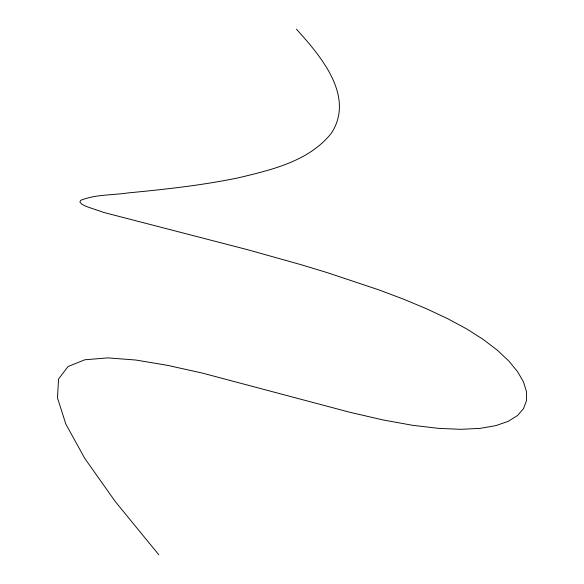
<?xml version="1.0" encoding="UTF-8"?>
<svg xmlns="http://www.w3.org/2000/svg" width="584" height="584" viewBox="0 0 584 584"><rect width="100%" height="100%" fill="white"/><g stroke="black" fill="none" stroke-linecap="round" stroke-linejoin="round"><path stroke-width="0.88" d="M296.446 29.2C320.339 55.611 355.233 96.083 331.486 133.057C309.118 161.286 271.677 169.856 238.33 177.828C201.933 185.369 164.936 189.377 127.969 192.924C112.267 195.29 95.491 194.311 80.614 200.356L79.898 202.079L81.716 204.101L86.242 206.481L104.142 212.547L247.594 249.704L300.504 264.537L327.149 272.597L379.001 289.912L403.493 299.154L426.554 308.768L447.811 318.74L466.915 329.048L483.552 339.669L497.597 350.437L508.985 361.197L517.643 371.76L523.498 381.951L526.483 391.609L526.52 400.544L523.549 408.588L517.497 415.567L508.284 421.305L495.845 425.626L480.114 428.357L461.01 429.328L438.467 428.357L412.413 425.269L382.783 419.896L349.692 412.224L202.684 373.169L167.747 365.387L135.707 360.021L107.682 357.882L84.753 359.795L68.007 366.562L58.553 379.009L57.48 397.938L65.875 424.166L84.833 458.513L115.457 501.787L158.833 554.8"/></g></svg>
